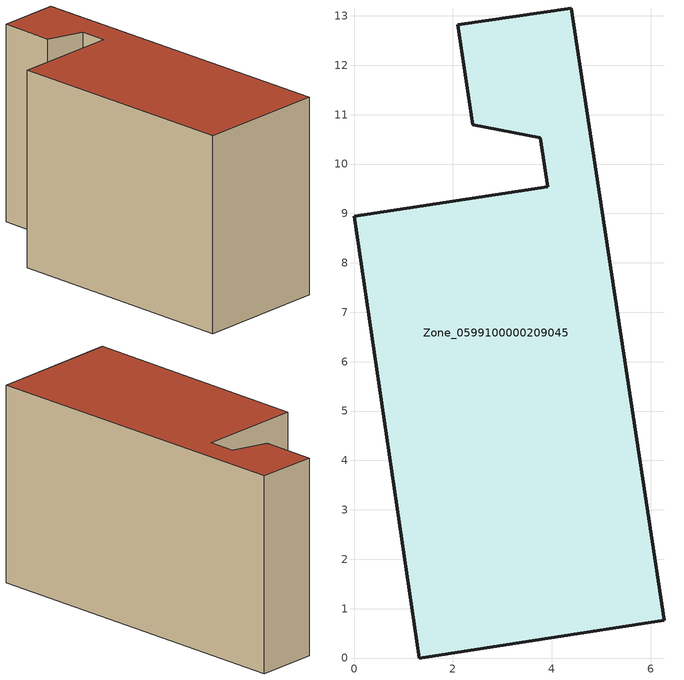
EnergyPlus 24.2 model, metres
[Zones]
Zone_0599100000209045
 floor ground (C_G): 3.92,9.54 3.77,10.53 2.4,10.8 2.1,12.82 4.39,13.16 6.28,0.76 1.32,0 0,8.94 z0
 wall outside (C_F): 1.32,0 6.28,0.76 4.39,13.16 2.1,12.82 2.4,10.8 3.77,10.53 3.92,9.54 0,8.94 1.32,0 z0:7.57
 roof outside (C_R): 3.77,10.53 3.92,9.54 0,8.94 1.32,0 6.28,0.76 4.39,13.16 2.1,12.82 2.4,10.8 z7.57
[BUILDING]
Pand.0599100000209045: North Axis=0; Terrain=City; Loads Convergence Tolerance Value=0.04; Temperature Convergence Tolerance Value=0.4; Solar Distribution=FullExterior; Maximum Number of Warmup Days=25; Minimum Number of Warmup Days=1
[Site:Location]
Rotterdam.The.Hague.AP_ZH_NLD Design_Conditions: Latitude=51.96; Longitude=4.45; Time Zone=1; Elevation=-4.5
[SITE:GROUNDTEMPERATURE:BUILDINGSURFACE]
18, 18, 18, 18, 18, 18, 18, 18, 18, 18, 18, 18
[MATERIAL] Thermal Absorptance=0.9; Solar Absorptance=0.7; Visible Absorptance=0.7
Name | Roughness | Thickness | Conductivity | Density | Specific Heat
G.TI.1975-1991 | MediumSmooth | 0.15 | 0.288461 | 540 | 1210
F.TI.1975-1991 | Rough | 0.3 | 0.230769 | 1920 | 840
R.TI.1975-1991 | MediumRough | 0.2 | 0.153846 | 1500 | 1000
[CONSTRUCTION]
C_G: G.TI.1975-1991
C_F: F.TI.1975-1991
C_R: R.TI.1975-1991
[ZONE]
Zone_0599100000209045: Type=1; Multiplier=1; Ceiling Height=Autocalculate; Volume=Autocalculate; Floor Area=autocalculate; Part of Total Floor Area=Yes
[ZONEINFILTRATION:DESIGNFLOWRATE]
Infil_Zone_0599100000209045: Zone or ZoneList or Space or SpaceList=Zone_0599100000209045; Schedule=AlwaysOn; Design Flow Rate Calculation Method=Flow/Area; Flow Rate per Floor Area=0.003; Constant Term Coefficient=1; Temperature Term Coefficient=0; Velocity Term Coefficient=0; Velocity Squared Term Coefficient=0
[HVACTEMPLATE:ZONE:IDEALLOADSAIRSYSTEM]
Zone_0599100000209045: Maximum Heating Supply Air Temperature=50; Minimum Cooling Supply Air Temperature=13; Maximum Heating Supply Air Humidity Ratio=0.0156; Minimum Cooling Supply Air Humidity Ratio=0.0077; Heating Limit=NoLimit; Cooling Limit=NoLimit; Dehumidification Control Type=ConstantSensibleHeatRatio; Cooling Sensible Heat Ratio=0.7; Dehumidification Setpoint=60; Humidification Control Type=None; Humidification Setpoint=30; Outdoor Air Method=None; Outdoor Air Flow Rate per Person=0.00944; Outdoor Air Flow Rate per Zone Floor Area=0; Outdoor Air Flow Rate per Zone=0; Demand Controlled Ventilation Type=None; Outdoor Air Economizer Type=NoEconomizer; Heat Recovery Type=None; Sensible Heat Recovery Effectiveness=0.7; Latent Heat Recovery Effectiveness=0.65
[ZONECONTROL:THERMOSTAT]
ThermostatControl_Zone_0599100000209045: Zone or ZoneList=Zone_0599100000209045; Control Type Schedule=DualSetpointControlType; Control 1=Thermostat_Zone_0599100000209045; Temperature Difference Between Cutout And Setpoint=0
[THERMOSTATSETPOINT:DUALSETPOINT]
Thermostat_Zone_0599100000209045: Heating Setpoint Temperature Schedule=HeatingSetpoint_Zone_0599100000209045; Cooling Setpoint Temperature Schedule=CoolingSetpoint_Zone_0599100000209045
[SCHEDULE:COMPACT]
HeatingSetpoint_Zone_0599100000209045: Through: 12/31, For: AllDays, Until: 24:00, 21
CoolingSetpoint_Zone_0599100000209045: Through: 12/31, For: AllDays, Until: 24:00, 24
DualSetpointControlType: Through: 12/31, For: AllDays, Until: 24:00, 4
AlwaysOn: Through: 12/31, For: AllDays, Until: 24:00, 1
